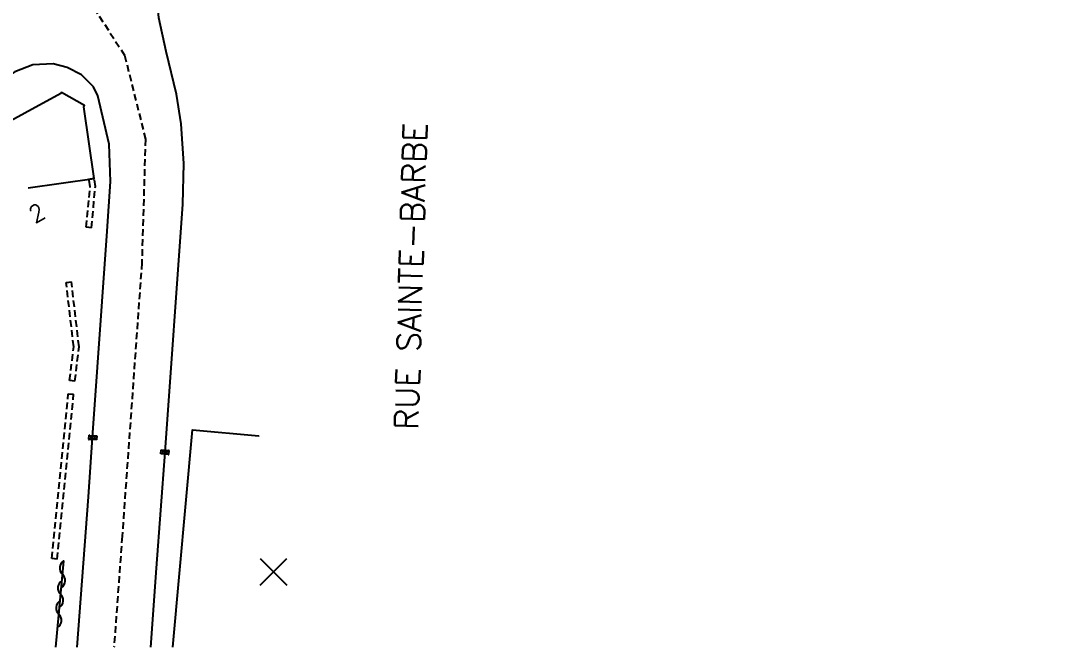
# Model space of a CAD drawing. Header units: millimetres. Extents: x 113000 to 114001, y 121999 to 123000.
# Drawn here: x 113631.4 to 113709.5, y 122000 to 122047 of the extents above; entities that cross this region are included whole.
import ezdxf
from ezdxf.enums import TextEntityAlignment as Align

# ---------------------------------------------------------------- set-up
doc = ezdxf.new("R2010")
doc.units = ezdxf.units.MM
doc.linetypes.add('DASHED', pattern=[0.75, 0.5, -0.25])
doc.layers.get('0').update_dxf_attribs({"linetype": 'CONTINUOUS'})
for name, color, linetype in [('W0001', 6, 'DASHED'), ('W0008', 7, 'CONTINUOUS'), ('W0100', 7, 'CONTINUOUS'), ('W0112', 1, 'DASHED'), ('W0310', 3, 'CONTINUOUS'), ('W0400', 7, 'CONTINUOUS'), ('W0989', 7, 'CONTINUOUS'), ('W0991', 7, 'CONTINUOUS')]:
    doc.layers.add(name, color=color, linetype=linetype)
doc.styles.get("Standard").update_dxf_attribs({"font": 'romans.shx', "width": 0.85})

# ---------------------------------------------------------------- blocks, each defined once
blk = doc.blocks.new('t310o')
at = {"color": 0, "linetype": 'Continuous'}
for centre, start, end in [((-0.5, 0.375), 216.8699, 323.1304), ((0.5, -0.375), 36.8699, 143.1303)]:
    blk.add_arc(centre, 0.625, start, end, dxfattribs=at)
blk = doc.blocks.new('T400')
for p, q in [((-0.15, 0.3), (0.15, 0.3)), ((-0.15, -0.25), (-0.15, 0.3)), ((-0.15, 0.15), (0.15, 0.15)), ((-0.15, 0), (0.15, 0)), ((0.15, 0.3), (0.15, -0.25)), ((-0.15, -0.15), (0.15, -0.15)), ((-0.15, -0.25), (-0.15, -0.3)), ((-0.15, -0.3), (0.15, -0.3)), ((0.15, -0.3), (0.15, -0.25))]:
    blk.add_line(p, q)
blk = doc.blocks.new('t991o')
at = {"color": 0, "linetype": 'Continuous'}
for p, q in [((-1, 1), (1, -1)), ((-1, -1), (1, 1))]:
    blk.add_line(p, q, dxfattribs=at)

msp = doc.modelspace()

# ---------------------------------------------------------------- linework, layer by layer
at = {"layer": 'W0001'}
msp.add_lwpolyline([(113635.246, 122050.438), (113639.199, 122044.377), (113640.757, 122038.093), (113640.488, 122028.822), (113639.012, 122008.31), (113638.4, 122000)], dxfattribs=at)
at = {"layer": 'W0008'}
for points in [[(113641.16, 122000), (113641.591, 122005.913), (113642.227, 122014.617), (113643.559, 122033.199), (113643.624, 122036.253), (113643.427, 122039.226), (113643.087, 122041.466), (113642.321, 122044.661), (113641.752, 122047.183), (113641.607, 122048.75), (113641.714, 122050.345), (113641.962, 122051.402), (113642.369, 122052.494), (113642.675, 122052.953), (113643.259, 122053.637), (113644.622, 122054.814), (113655.415, 122063.657), (113659.481, 122067.001), (113663.172, 122070.002), (113667.123, 122073.212), (113669.98, 122075.568), (113694.665, 122095.757), (113709.471, 122107.806)], [(113635.637, 122000), (113636.478, 122011.271), (113636.794, 122015.712), (113637.9, 122031.182), (113638.151, 122034.916), (113638.039, 122037.698), (113637.191, 122041.328), (113636.861, 122042.007), (113635.967, 122042.897), (113634.903, 122043.453), (113633.83, 122043.74), (113632.326, 122043.647), (113630.966, 122043.118), (113623.308, 122038.064), (113619.864, 122035.673), (113615.232, 122032.044), (113610.862, 122028.625), (113606.68, 122025.422), (113595.705, 122016.723), (113588.958, 122011.591), (113582.693, 122006.607), (113575.542, 122000.992), (113574.138, 122000)]]:
    msp.add_lwpolyline(points, dxfattribs=at)
at = {"layer": 'W0100'}
for points in [[(113631.966, 122034.436), (113636.915, 122035.146), (113636.147, 122040.502), (113636.187, 122040.603), (113634.469, 122041.59), (113634.423, 122041.516), (113626.3, 122037.073)], [(113642.813, 122000), (113644.289, 122016.302), (113649.268, 122015.851), (113649.268, 122015.851), (113649.268, 122015.851), (113649.268, 122015.851), (113649.268, 122015.851), (113649.268, 122015.851), (113649.268, 122015.851), (113649.268, 122015.851), (113649.268, 122015.851), (113649.268, 122015.851), (113649.268, 122015.851), (113649.268, 122015.851), (113649.268, 122015.851), (113649.268, 122015.851), (113649.268, 122015.851), (113649.268, 122015.851), (113649.268, 122015.851), (113649.268, 122015.851), (113649.268, 122015.851), (113649.268, 122015.851), (113649.268, 122015.851), (113649.268, 122015.851), (113649.268, 122015.851), (113649.268, 122015.851), (113649.268, 122015.851), (113649.268, 122015.851), (113649.268, 122015.851), (113649.268, 122015.851), (113649.268, 122015.851), (113649.268, 122015.851), (113649.268, 122015.851), (113649.268, 122015.851), (113649.268, 122015.851), (113649.268, 122015.851), (113649.268, 122015.851), (113649.268, 122015.851), (113649.268, 122015.851), (113649.268, 122015.851), (113649.268, 122015.851), (113649.268, 122015.851), (113649.268, 122015.851), (113649.268, 122015.851), (113649.268, 122015.851), (113649.268, 122015.851), (113649.268, 122015.851), (113649.268, 122015.851), (113649.268, 122015.851), (113649.268, 122015.851), (113649.268, 122015.851), (113649.268, 122015.851), (113649.268, 122015.851), (113649.268, 122015.851), (113649.268, 122015.851), (113649.268, 122015.851), (113649.268, 122015.851), (113649.268, 122015.851), (113649.268, 122015.851), (113649.268, 122015.851), (113649.268, 122015.851), (113649.268, 122015.851), (113649.268, 122015.851), (113649.268, 122015.851), (113649.268, 122015.851), (113649.268, 122015.851), (113649.268, 122015.851), (113649.268, 122015.851), (113649.268, 122015.851), (113649.268, 122015.851), (113649.268, 122015.851), (113649.268, 122015.851), (113649.268, 122015.851), (113649.268, 122015.851), (113649.268, 122015.851), (113649.268, 122015.851), (113649.268, 122015.851), (113649.268, 122015.851), (113649.268, 122015.851), (113649.268, 122015.851), (113649.268, 122015.851), (113649.268, 122015.851), (113649.268, 122015.851), (113649.268, 122015.851), (113649.268, 122015.851), (113649.268, 122015.851), (113649.268, 122015.851), (113649.268, 122015.851), (113649.268, 122015.851), (113649.268, 122015.851), (113649.268, 122015.851), (113649.268, 122015.851), (113649.268, 122015.851), (113649.268, 122015.851), (113649.268, 122015.851), (113649.268, 122015.851), (113649.268, 122015.851), (113649.268, 122015.851), (113649.268, 122015.851), (113649.268, 122015.851), (113649.268, 122015.851), (113649.268, 122015.851), (113649.268, 122015.851), (113649.268, 122015.851), (113649.268, 122015.851), (113649.268, 122015.851), (113649.268, 122015.851), (113649.268, 122015.851), (113649.268, 122015.851)]]:
    msp.add_lwpolyline(points, dxfattribs=at)
at = {"layer": 'W0112'}
for points in [[(113636.705, 122031.444), (113636.307, 122031.483), (113636.608, 122034.521), (113636.519, 122035.095), (113636.914, 122035.156), (113636.914, 122035.156), (113636.914, 122035.156), (113636.914, 122035.156), (113636.914, 122035.156), (113636.914, 122035.156), (113636.914, 122035.156), (113636.914, 122035.156), (113636.914, 122035.156), (113636.914, 122035.156), (113636.914, 122035.156), (113636.914, 122035.156), (113636.914, 122035.156), (113636.914, 122035.156), (113636.914, 122035.156), (113636.914, 122035.156), (113636.914, 122035.156), (113636.914, 122035.156), (113636.914, 122035.156), (113636.914, 122035.156), (113636.914, 122035.156), (113636.914, 122035.156), (113636.914, 122035.156), (113636.914, 122035.156), (113636.914, 122035.156), (113636.914, 122035.156), (113636.914, 122035.156), (113636.914, 122035.156), (113636.914, 122035.156), (113636.914, 122035.156), (113636.914, 122035.156), (113636.914, 122035.156), (113636.914, 122035.156), (113636.914, 122035.156), (113636.914, 122035.156), (113636.914, 122035.156), (113636.914, 122035.156), (113636.914, 122035.156), (113636.914, 122035.156), (113636.914, 122035.156), (113636.914, 122035.156), (113636.914, 122035.156), (113636.914, 122035.156), (113636.914, 122035.156), (113636.914, 122035.156), (113636.914, 122035.156), (113636.914, 122035.156), (113636.914, 122035.156), (113636.914, 122035.156), (113636.914, 122035.156), (113636.914, 122035.156), (113636.914, 122035.156), (113636.914, 122035.156), (113636.914, 122035.156), (113636.914, 122035.156), (113636.914, 122035.156), (113636.914, 122035.156), (113636.914, 122035.156), (113636.914, 122035.156), (113636.914, 122035.156), (113636.914, 122035.156), (113636.914, 122035.156), (113636.914, 122035.156), (113636.914, 122035.156), (113636.914, 122035.156), (113636.914, 122035.156), (113636.914, 122035.156), (113636.914, 122035.156), (113636.914, 122035.156), (113636.914, 122035.156), (113636.914, 122035.156), (113636.914, 122035.156), (113636.914, 122035.156), (113636.914, 122035.156), (113636.914, 122035.156), (113636.914, 122035.156), (113636.914, 122035.156), (113636.914, 122035.156), (113636.914, 122035.156), (113636.914, 122035.156), (113636.914, 122035.156), (113636.914, 122035.156), (113636.914, 122035.156), (113636.914, 122035.156), (113636.914, 122035.156), (113636.914, 122035.156), (113636.914, 122035.156), (113636.914, 122035.156), (113636.914, 122035.156), (113636.914, 122035.156), (113636.914, 122035.156), (113636.914, 122035.156), (113636.914, 122035.156), (113636.914, 122035.156), (113636.914, 122035.156), (113636.914, 122035.156), (113636.914, 122035.156), (113636.914, 122035.156), (113636.914, 122035.156), (113636.914, 122035.156), (113636.914, 122035.156), (113636.914, 122035.156), (113636.914, 122035.156), (113636.914, 122035.156), (113636.914, 122035.156), (113636.914, 122035.156), (113636.914, 122035.156), (113636.914, 122035.156), (113636.914, 122035.156), (113636.914, 122035.156), (113636.914, 122035.156), (113636.914, 122035.156), (113636.914, 122035.156), (113636.914, 122035.156), (113636.914, 122035.156), (113636.914, 122035.156)], [(113636.705, 122031.444), (113637.011, 122034.533), (113636.914, 122035.156), (113636.914, 122035.156), (113636.914, 122035.156), (113636.914, 122035.156), (113636.914, 122035.156), (113636.914, 122035.156), (113636.914, 122035.156), (113636.914, 122035.156), (113636.914, 122035.156), (113636.914, 122035.156), (113636.914, 122035.156), (113636.914, 122035.156), (113636.914, 122035.156), (113636.914, 122035.156), (113636.914, 122035.156), (113636.914, 122035.156), (113636.914, 122035.156), (113636.914, 122035.156), (113636.914, 122035.156), (113636.914, 122035.156), (113636.914, 122035.156), (113636.914, 122035.156), (113636.914, 122035.156), (113636.914, 122035.156), (113636.914, 122035.156), (113636.914, 122035.156), (113636.914, 122035.156), (113636.914, 122035.156), (113636.914, 122035.156), (113636.914, 122035.156), (113636.914, 122035.156), (113636.914, 122035.156), (113636.914, 122035.156), (113636.914, 122035.156), (113636.914, 122035.156), (113636.914, 122035.156), (113636.914, 122035.156), (113636.914, 122035.156), (113636.914, 122035.156), (113636.914, 122035.156), (113636.914, 122035.156), (113636.914, 122035.156), (113636.914, 122035.156), (113636.914, 122035.156), (113636.914, 122035.156), (113636.914, 122035.156), (113636.914, 122035.156), (113636.914, 122035.156), (113636.914, 122035.156), (113636.914, 122035.156), (113636.914, 122035.156), (113636.914, 122035.156), (113636.914, 122035.156), (113636.914, 122035.156), (113636.914, 122035.156), (113636.914, 122035.156), (113636.914, 122035.156), (113636.914, 122035.156), (113636.914, 122035.156), (113636.914, 122035.156), (113636.914, 122035.156), (113636.914, 122035.156), (113636.914, 122035.156), (113636.914, 122035.156), (113636.914, 122035.156), (113636.914, 122035.156), (113636.914, 122035.156), (113636.914, 122035.156), (113636.914, 122035.156), (113636.914, 122035.156), (113636.914, 122035.156), (113636.914, 122035.156), (113636.914, 122035.156), (113636.914, 122035.156), (113636.914, 122035.156), (113636.914, 122035.156), (113636.914, 122035.156), (113636.914, 122035.156), (113636.914, 122035.156), (113636.914, 122035.156), (113636.914, 122035.156), (113636.914, 122035.156), (113636.914, 122035.156), (113636.914, 122035.156), (113636.914, 122035.156), (113636.914, 122035.156), (113636.914, 122035.156), (113636.914, 122035.156), (113636.914, 122035.156), (113636.914, 122035.156), (113636.914, 122035.156), (113636.914, 122035.156), (113636.914, 122035.156), (113636.914, 122035.156), (113636.914, 122035.156), (113636.914, 122035.156), (113636.914, 122035.156), (113636.914, 122035.156), (113636.914, 122035.156), (113636.914, 122035.156), (113636.914, 122035.156), (113636.914, 122035.156), (113636.914, 122035.156), (113636.914, 122035.156), (113636.914, 122035.156), (113636.914, 122035.156), (113636.914, 122035.156), (113636.914, 122035.156), (113636.914, 122035.156), (113636.914, 122035.156), (113636.914, 122035.156), (113636.914, 122035.156), (113636.914, 122035.156), (113636.914, 122035.156), (113636.914, 122035.156), (113636.914, 122035.156), (113636.914, 122035.156), (113636.914, 122035.156)], [(113635.473, 122019.938), (113635.076, 122019.986), (113635.38, 122022.524), (113634.817, 122027.338), (113635.214, 122027.384), (113635.214, 122027.384), (113635.214, 122027.384), (113635.214, 122027.384), (113635.214, 122027.384), (113635.214, 122027.384), (113635.214, 122027.384), (113635.214, 122027.384), (113635.214, 122027.384), (113635.214, 122027.384), (113635.214, 122027.384), (113635.214, 122027.384), (113635.214, 122027.384), (113635.214, 122027.384), (113635.214, 122027.384), (113635.214, 122027.384), (113635.214, 122027.384), (113635.214, 122027.384), (113635.214, 122027.384), (113635.214, 122027.384), (113635.214, 122027.384), (113635.214, 122027.384), (113635.214, 122027.384), (113635.214, 122027.384), (113635.214, 122027.384), (113635.214, 122027.384), (113635.214, 122027.384), (113635.214, 122027.384), (113635.214, 122027.384), (113635.214, 122027.384), (113635.214, 122027.384), (113635.214, 122027.384), (113635.214, 122027.384), (113635.214, 122027.384), (113635.214, 122027.384), (113635.214, 122027.384), (113635.214, 122027.384), (113635.214, 122027.384), (113635.214, 122027.384), (113635.214, 122027.384), (113635.214, 122027.384), (113635.214, 122027.384), (113635.214, 122027.384), (113635.214, 122027.384), (113635.214, 122027.384), (113635.214, 122027.384), (113635.214, 122027.384), (113635.214, 122027.384), (113635.214, 122027.384), (113635.214, 122027.384), (113635.214, 122027.384), (113635.214, 122027.384), (113635.214, 122027.384), (113635.214, 122027.384), (113635.214, 122027.384), (113635.214, 122027.384), (113635.214, 122027.384), (113635.214, 122027.384), (113635.214, 122027.384), (113635.214, 122027.384), (113635.214, 122027.384), (113635.214, 122027.384), (113635.214, 122027.384), (113635.214, 122027.384), (113635.214, 122027.384), (113635.214, 122027.384), (113635.214, 122027.384), (113635.214, 122027.384), (113635.214, 122027.384), (113635.214, 122027.384), (113635.214, 122027.384), (113635.214, 122027.384), (113635.214, 122027.384), (113635.214, 122027.384), (113635.214, 122027.384), (113635.214, 122027.384), (113635.214, 122027.384), (113635.214, 122027.384), (113635.214, 122027.384), (113635.214, 122027.384), (113635.214, 122027.384), (113635.214, 122027.384), (113635.214, 122027.384), (113635.214, 122027.384), (113635.214, 122027.384), (113635.214, 122027.384), (113635.214, 122027.384), (113635.214, 122027.384), (113635.214, 122027.384), (113635.214, 122027.384), (113635.214, 122027.384), (113635.214, 122027.384), (113635.214, 122027.384), (113635.214, 122027.384), (113635.214, 122027.384), (113635.214, 122027.384), (113635.214, 122027.384), (113635.214, 122027.384), (113635.214, 122027.384), (113635.214, 122027.384), (113635.214, 122027.384), (113635.214, 122027.384), (113635.214, 122027.384), (113635.214, 122027.384), (113635.214, 122027.384), (113635.214, 122027.384), (113635.214, 122027.384), (113635.214, 122027.384), (113635.214, 122027.384), (113635.214, 122027.384), (113635.214, 122027.384), (113635.214, 122027.384), (113635.214, 122027.384), (113635.214, 122027.384), (113635.214, 122027.384), (113635.214, 122027.384)], [(113635.473, 122019.938), (113635.783, 122022.523), (113635.214, 122027.384), (113635.214, 122027.384), (113635.214, 122027.384), (113635.214, 122027.384), (113635.214, 122027.384), (113635.214, 122027.384), (113635.214, 122027.384), (113635.214, 122027.384), (113635.214, 122027.384), (113635.214, 122027.384), (113635.214, 122027.384), (113635.214, 122027.384), (113635.214, 122027.384), (113635.214, 122027.384), (113635.214, 122027.384), (113635.214, 122027.384), (113635.214, 122027.384), (113635.214, 122027.384), (113635.214, 122027.384), (113635.214, 122027.384), (113635.214, 122027.384), (113635.214, 122027.384), (113635.214, 122027.384), (113635.214, 122027.384), (113635.214, 122027.384), (113635.214, 122027.384), (113635.214, 122027.384), (113635.214, 122027.384), (113635.214, 122027.384), (113635.214, 122027.384), (113635.214, 122027.384), (113635.214, 122027.384), (113635.214, 122027.384), (113635.214, 122027.384), (113635.214, 122027.384), (113635.214, 122027.384), (113635.214, 122027.384), (113635.214, 122027.384), (113635.214, 122027.384), (113635.214, 122027.384), (113635.214, 122027.384), (113635.214, 122027.384), (113635.214, 122027.384), (113635.214, 122027.384), (113635.214, 122027.384), (113635.214, 122027.384), (113635.214, 122027.384), (113635.214, 122027.384), (113635.214, 122027.384), (113635.214, 122027.384), (113635.214, 122027.384), (113635.214, 122027.384), (113635.214, 122027.384), (113635.214, 122027.384), (113635.214, 122027.384), (113635.214, 122027.384), (113635.214, 122027.384), (113635.214, 122027.384), (113635.214, 122027.384), (113635.214, 122027.384), (113635.214, 122027.384), (113635.214, 122027.384), (113635.214, 122027.384), (113635.214, 122027.384), (113635.214, 122027.384), (113635.214, 122027.384), (113635.214, 122027.384), (113635.214, 122027.384), (113635.214, 122027.384), (113635.214, 122027.384), (113635.214, 122027.384), (113635.214, 122027.384), (113635.214, 122027.384), (113635.214, 122027.384), (113635.214, 122027.384), (113635.214, 122027.384), (113635.214, 122027.384), (113635.214, 122027.384), (113635.214, 122027.384), (113635.214, 122027.384), (113635.214, 122027.384), (113635.214, 122027.384), (113635.214, 122027.384), (113635.214, 122027.384), (113635.214, 122027.384), (113635.214, 122027.384), (113635.214, 122027.384), (113635.214, 122027.384), (113635.214, 122027.384), (113635.214, 122027.384), (113635.214, 122027.384), (113635.214, 122027.384), (113635.214, 122027.384), (113635.214, 122027.384), (113635.214, 122027.384), (113635.214, 122027.384), (113635.214, 122027.384), (113635.214, 122027.384), (113635.214, 122027.384), (113635.214, 122027.384), (113635.214, 122027.384), (113635.214, 122027.384), (113635.214, 122027.384), (113635.214, 122027.384), (113635.214, 122027.384), (113635.214, 122027.384), (113635.214, 122027.384), (113635.214, 122027.384), (113635.214, 122027.384), (113635.214, 122027.384), (113635.214, 122027.384), (113635.214, 122027.384), (113635.214, 122027.384), (113635.214, 122027.384), (113635.214, 122027.384), (113635.214, 122027.384), (113635.214, 122027.384), (113635.214, 122027.384)], [(113634.144, 122006.608), (113633.746, 122006.647), (113634.974, 122019.004), (113635.372, 122018.965), (113635.372, 122018.965), (113635.372, 122018.965), (113635.372, 122018.965), (113635.372, 122018.965), (113635.372, 122018.965), (113635.372, 122018.965), (113635.372, 122018.965), (113635.372, 122018.965), (113635.372, 122018.965), (113635.372, 122018.965), (113635.372, 122018.965), (113635.372, 122018.965), (113635.372, 122018.965), (113635.372, 122018.965), (113635.372, 122018.965), (113635.372, 122018.965), (113635.372, 122018.965), (113635.372, 122018.965), (113635.372, 122018.965), (113635.372, 122018.965), (113635.372, 122018.965), (113635.372, 122018.965), (113635.372, 122018.965), (113635.372, 122018.965), (113635.372, 122018.965), (113635.372, 122018.965), (113635.372, 122018.965), (113635.372, 122018.965), (113635.372, 122018.965), (113635.372, 122018.965), (113635.372, 122018.965), (113635.372, 122018.965), (113635.372, 122018.965), (113635.372, 122018.965), (113635.372, 122018.965), (113635.372, 122018.965), (113635.372, 122018.965), (113635.372, 122018.965), (113635.372, 122018.965), (113635.372, 122018.965), (113635.372, 122018.965), (113635.372, 122018.965), (113635.372, 122018.965), (113635.372, 122018.965), (113635.372, 122018.965), (113635.372, 122018.965), (113635.372, 122018.965), (113635.372, 122018.965), (113635.372, 122018.965), (113635.372, 122018.965), (113635.372, 122018.965), (113635.372, 122018.965), (113635.372, 122018.965), (113635.372, 122018.965), (113635.372, 122018.965), (113635.372, 122018.965), (113635.372, 122018.965), (113635.372, 122018.965), (113635.372, 122018.965), (113635.372, 122018.965), (113635.372, 122018.965), (113635.372, 122018.965), (113635.372, 122018.965), (113635.372, 122018.965), (113635.372, 122018.965), (113635.372, 122018.965), (113635.372, 122018.965), (113635.372, 122018.965), (113635.372, 122018.965), (113635.372, 122018.965), (113635.372, 122018.965), (113635.372, 122018.965), (113635.372, 122018.965), (113635.372, 122018.965), (113635.372, 122018.965), (113635.372, 122018.965), (113635.372, 122018.965), (113635.372, 122018.965), (113635.372, 122018.965), (113635.372, 122018.965), (113635.372, 122018.965), (113635.372, 122018.965), (113635.372, 122018.965), (113635.372, 122018.965), (113635.372, 122018.965), (113635.372, 122018.965), (113635.372, 122018.965), (113635.372, 122018.965), (113635.372, 122018.965), (113635.372, 122018.965), (113635.372, 122018.965), (113635.372, 122018.965), (113635.372, 122018.965), (113635.372, 122018.965), (113635.372, 122018.965), (113635.372, 122018.965), (113635.372, 122018.965), (113635.372, 122018.965), (113635.372, 122018.965), (113635.372, 122018.965), (113635.372, 122018.965), (113635.372, 122018.965), (113635.372, 122018.965), (113635.372, 122018.965), (113635.372, 122018.965), (113635.372, 122018.965), (113635.372, 122018.965), (113635.372, 122018.965), (113635.372, 122018.965), (113635.372, 122018.965), (113635.372, 122018.965), (113635.372, 122018.965), (113635.372, 122018.965), (113635.372, 122018.965), (113635.372, 122018.965), (113635.372, 122018.965)], [(113634.144, 122006.608), (113635.372, 122018.965), (113635.372, 122018.965), (113635.372, 122018.965), (113635.372, 122018.965), (113635.372, 122018.965), (113635.372, 122018.965), (113635.372, 122018.965), (113635.372, 122018.965), (113635.372, 122018.965), (113635.372, 122018.965), (113635.372, 122018.965), (113635.372, 122018.965), (113635.372, 122018.965), (113635.372, 122018.965), (113635.372, 122018.965), (113635.372, 122018.965), (113635.372, 122018.965), (113635.372, 122018.965), (113635.372, 122018.965), (113635.372, 122018.965), (113635.372, 122018.965), (113635.372, 122018.965), (113635.372, 122018.965), (113635.372, 122018.965), (113635.372, 122018.965), (113635.372, 122018.965), (113635.372, 122018.965), (113635.372, 122018.965), (113635.372, 122018.965), (113635.372, 122018.965), (113635.372, 122018.965), (113635.372, 122018.965), (113635.372, 122018.965), (113635.372, 122018.965), (113635.372, 122018.965), (113635.372, 122018.965), (113635.372, 122018.965), (113635.372, 122018.965), (113635.372, 122018.965), (113635.372, 122018.965), (113635.372, 122018.965), (113635.372, 122018.965), (113635.372, 122018.965), (113635.372, 122018.965), (113635.372, 122018.965), (113635.372, 122018.965), (113635.372, 122018.965), (113635.372, 122018.965), (113635.372, 122018.965), (113635.372, 122018.965), (113635.372, 122018.965), (113635.372, 122018.965), (113635.372, 122018.965), (113635.372, 122018.965), (113635.372, 122018.965), (113635.372, 122018.965), (113635.372, 122018.965), (113635.372, 122018.965), (113635.372, 122018.965), (113635.372, 122018.965), (113635.372, 122018.965), (113635.372, 122018.965), (113635.372, 122018.965), (113635.372, 122018.965), (113635.372, 122018.965), (113635.372, 122018.965), (113635.372, 122018.965), (113635.372, 122018.965), (113635.372, 122018.965), (113635.372, 122018.965), (113635.372, 122018.965), (113635.372, 122018.965), (113635.372, 122018.965), (113635.372, 122018.965), (113635.372, 122018.965), (113635.372, 122018.965), (113635.372, 122018.965), (113635.372, 122018.965), (113635.372, 122018.965), (113635.372, 122018.965), (113635.372, 122018.965), (113635.372, 122018.965), (113635.372, 122018.965), (113635.372, 122018.965), (113635.372, 122018.965), (113635.372, 122018.965), (113635.372, 122018.965), (113635.372, 122018.965), (113635.372, 122018.965), (113635.372, 122018.965), (113635.372, 122018.965), (113635.372, 122018.965), (113635.372, 122018.965), (113635.372, 122018.965), (113635.372, 122018.965), (113635.372, 122018.965), (113635.372, 122018.965), (113635.372, 122018.965), (113635.372, 122018.965), (113635.372, 122018.965), (113635.372, 122018.965), (113635.372, 122018.965), (113635.372, 122018.965), (113635.372, 122018.965), (113635.372, 122018.965), (113635.372, 122018.965), (113635.372, 122018.965), (113635.372, 122018.965), (113635.372, 122018.965), (113635.372, 122018.965), (113635.372, 122018.965), (113635.372, 122018.965), (113635.372, 122018.965), (113635.372, 122018.965), (113635.372, 122018.965), (113635.372, 122018.965), (113635.372, 122018.965), (113635.372, 122018.965), (113635.372, 122018.965)]]:
    msp.add_lwpolyline(points, dxfattribs=at)
at = {"layer": 'W0310'}
for points in [[(113634.625, 122006.461), (113634.625, 122006.461), (113634.625, 122006.461), (113634.625, 122006.461), (113634.625, 122006.461), (113634.625, 122006.461), (113634.625, 122006.461), (113634.625, 122006.461), (113634.625, 122006.461), (113634.625, 122006.461), (113634.625, 122006.461), (113634.625, 122006.461), (113634.625, 122006.461), (113634.625, 122006.461), (113634.625, 122006.461), (113634.625, 122006.461), (113634.625, 122006.461), (113634.625, 122006.461), (113634.625, 122006.461), (113634.029, 122000)], [(113634.625, 122006.461), (113634.625, 122006.461), (113634.625, 122006.461), (113634.625, 122006.461), (113634.625, 122006.461), (113634.625, 122006.461), (113634.625, 122006.461), (113634.625, 122006.461), (113634.625, 122006.461), (113634.625, 122006.461), (113634.625, 122006.461), (113634.625, 122006.461), (113634.625, 122006.461), (113634.625, 122006.461), (113634.625, 122006.461), (113634.625, 122006.461), (113634.625, 122006.461), (113634.625, 122006.461), (113634.625, 122006.461), (113634.625, 122006.461), (113634.625, 122006.461), (113634.625, 122006.461), (113634.625, 122006.461), (113634.625, 122006.461), (113634.625, 122006.461), (113634.625, 122006.461), (113634.625, 122006.461), (113634.625, 122006.461), (113634.625, 122006.461), (113634.625, 122006.461), (113634.625, 122006.461), (113634.625, 122006.461), (113634.625, 122006.461), (113634.625, 122006.461), (113634.625, 122006.461), (113634.625, 122006.461), (113634.625, 122006.461), (113634.625, 122006.461), (113634.625, 122006.461), (113634.625, 122006.461), (113634.625, 122006.461), (113634.625, 122006.461), (113634.625, 122006.461), (113634.625, 122006.461), (113634.625, 122006.461), (113634.625, 122006.461), (113634.625, 122006.461), (113634.625, 122006.461), (113634.625, 122006.461), (113634.625, 122006.461), (113634.625, 122006.461), (113634.625, 122006.461), (113634.625, 122006.461), (113634.625, 122006.461), (113634.625, 122006.461), (113634.625, 122006.461), (113634.625, 122006.461), (113634.625, 122006.461), (113634.625, 122006.461), (113634.625, 122006.461), (113634.625, 122006.461), (113634.625, 122006.461), (113634.625, 122006.461), (113634.625, 122006.461), (113634.625, 122006.461), (113634.625, 122006.461), (113634.625, 122006.461), (113634.625, 122006.461), (113634.625, 122006.461), (113634.625, 122006.461), (113634.625, 122006.461), (113634.625, 122006.461), (113634.625, 122006.461), (113634.625, 122006.461), (113634.625, 122006.461), (113634.625, 122006.461), (113634.625, 122006.461), (113634.625, 122006.461), (113634.625, 122006.461), (113634.625, 122006.461), (113634.625, 122006.461), (113634.625, 122006.461), (113634.625, 122006.461), (113634.625, 122006.461), (113634.625, 122006.461), (113634.625, 122006.461), (113634.625, 122006.461), (113634.625, 122006.461), (113634.625, 122006.461), (113634.625, 122006.461), (113634.625, 122006.461), (113634.625, 122006.461), (113634.625, 122006.461), (113634.625, 122006.461), (113634.625, 122006.461), (113634.625, 122006.461), (113634.625, 122006.461), (113634.625, 122006.461), (113634.625, 122006.461), (113634.625, 122006.461), (113634.625, 122006.461)]]:
    msp.add_lwpolyline(points, dxfattribs=at)

# ---------------------------------------------------------------- block references
at = {"layer": 'W0310', "rotation": 264.7325252124435}
for p in [(113634.533, 122005.465), (113634.395, 122003.972), (113634.258, 122002.478)]:
    msp.add_blockref('t310o', p, dxfattribs=at)
at = {"layer": 'W0400'}
for p, rotation in [((113636.794, 122015.712), 265.9360915588707), ((113642.227, 122014.617), 85.82481251078455)]:
    msp.add_blockref('T400', p, dxfattribs=dict(at, rotation=rotation))
at = {"layer": 'W0991'}
msp.add_blockref('t991o', (113650.354, 122005.66), dxfattribs=at)

# ---------------------------------------------------------------- texts
at = {"layer": 'W0989'}
msp.add_text('RUE SAINTE-BARBE', height=1.75, rotation=88.33626, dxfattribs=at).set_placement((113660.643, 122027.805), align=Align.MIDDLE)
at = {"layer": 'W0991'}
msp.add_text('2', height=1.25, rotation=28.65593, dxfattribs=at).set_placement((113632.62, 122032.55), align=Align.MIDDLE)

doc.saveas('drawing.dxf')
